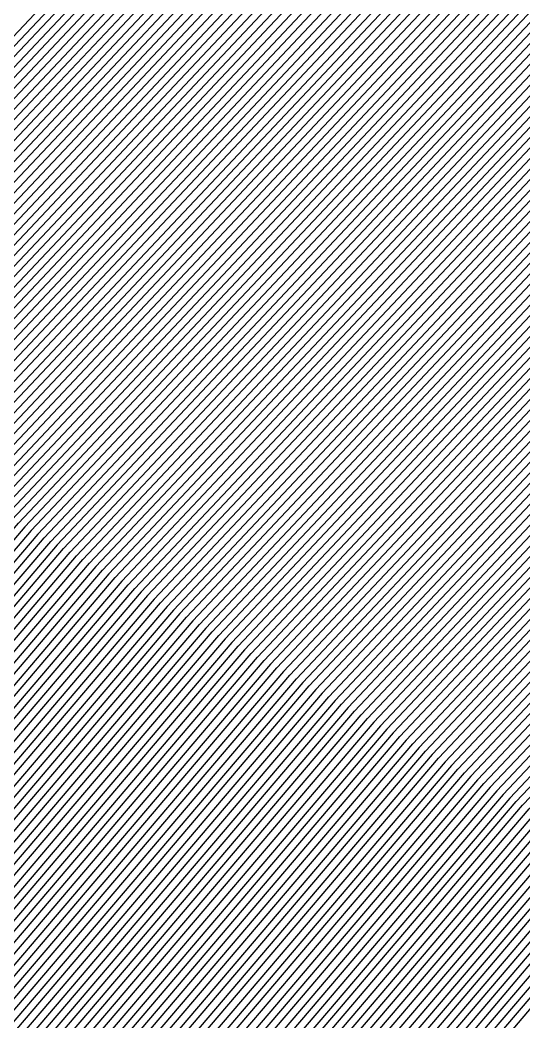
# Model space of a CAD drawing. Extents: x 7084 to 11035, y 13750 to 16729.
# Drawn here: x 7649 to 7688.7, y 15139.1 to 15218.1 of the extents above; entities that cross this region are included whole.
import ezdxf

# ---------------------------------------------------------------- set-up
doc = ezdxf.new("R2010")
doc.units = 0
doc.layers.add('Default', color=7, linetype='Continuous')

msp = doc.modelspace()

# ---------------------------------------------------------------- linework, layer by layer
at = {"layer": 'Default'}
for points in [[(8495.076, 16322.308), (8373.105, 16349.656), (8278.472, 16290.752), (8238.517, 16221.33), (8173.412, 16165.946), (8089.294, 16119.664), (7936.298, 15976.319), (7864.797, 15974.215), (7837.459, 15797.503), (7775.609, 15553.164), (7771.404, 15540.542), (7748.271, 15416.423), (7738.505, 15302.398), (7631.083, 15188.373), (7536.681, 15077.606), (7494.622, 14980.835), (7439.283, 14857.037), (7350.959, 14684.532), (7341.193, 14489.061), (7467.37, 14373.356), (7538.985, 14259.332), (7639.927, 14231.983), (7981.727, 14486.096)], [(7496.474, 14980.527), (7537.603, 15075.159), (7633.119, 15187.233), (7741.81, 15302.604), (7751.691, 15417.974), (7774.312, 15539.35), (7778.425, 15551.694), (7841.004, 15798.916), (7867.738, 15971.722), (7937.658, 15973.78), (8092.46, 16118.817), (8174.719, 16164.076), (8240.592, 16220.113), (8279.665, 16288.001), (8372.206, 16345.603), (8491.481, 16318.859)], [(7499.715, 14979.988), (7539.218, 15070.878), (7636.683, 15185.239), (7747.592, 15302.964), (7757.675, 15420.689), (7779.401, 15537.265), (7783.352, 15549.12), (7847.208, 15801.387), (7872.885, 15967.36), (7940.04, 15969.336), (8098.001, 16117.333), (8177.006, 16160.802), (8244.224, 16217.982), (8281.751, 16283.186), (8370.633, 16338.51), (8485.191, 16312.824)], [(7447.378, 14845.098), (7507.125, 14978.756), (7542.91, 15061.092), (7644.83, 15180.681), (7760.809, 15303.788), (7771.353, 15426.894), (7791.034, 15532.498), (7794.613, 15543.238), (7861.388, 15807.037), (7884.649, 15957.389), (7945.483, 15959.179), (8110.665, 16113.941), (8182.235, 16153.319), (8252.525, 16213.114), (8286.521, 16272.181), (8367.037, 16322.298), (8470.813, 16299.029)], [(7631.675, 14243.243), (7546.906, 14266.21), (7469.165, 14389.989), (7363.204, 14487.155), (7373.805, 14699.348), (7447.978, 14844.214), (7508.051, 14978.603), (7543.371, 15059.869), (7645.849, 15180.111), (7762.461, 15303.891), (7773.062, 15427.67), (7792.488, 15531.902), (7796.02, 15542.502), (7863.161, 15807.743), (7886.119, 15956.143), (7946.163, 15957.909), (8112.248, 16113.517), (8182.888, 16152.384), (8253.563, 16212.505), (8287.117, 16270.805), (8366.587, 16320.271), (8469.016, 16297.305)], [(8460.928, 16289.545), (8364.564, 16311.152), (8289.799, 16264.614), (8258.232, 16209.766), (8185.829, 16148.175), (8119.372, 16111.61), (7949.225, 15952.196), (7892.736, 15950.534), (7871.137, 15810.921), (7802.355, 15539.194), (7799.032, 15529.221), (7780.756, 15431.16), (7769.896, 15304.354), (7650.431, 15177.547), (7545.447, 15054.364), (7512.218, 14977.91), (7450.676, 14840.234), (7380.896, 14703.946), (7370.035, 14486.564), (7469.722, 14395.151), (7549.365, 14268.344), (7629.114, 14246.738), (8009.228, 14529.335)], [(8458.232, 16286.958), (8363.89, 16308.112), (8290.694, 16262.551), (8259.789, 16208.854), (8186.81, 16146.772), (8121.746, 16110.974), (7950.246, 15950.291), (7894.942, 15948.664), (7873.796, 15811.981), (7804.466, 15538.091), (7801.213, 15528.328), (7783.321, 15432.324), (7772.374, 15304.508), (7651.959, 15176.693)], [(7452.175, 14838.023), (7514.534, 14977.525), (7546.601, 15051.306), (7652.977, 15176.123), (7774.026, 15304.611), (7785.03, 15433.099), (7802.667, 15527.732), (7805.874, 15537.355), (7875.569, 15812.687), (7896.412, 15947.418), (7950.926, 15949.022), (8123.329, 16110.55), (8187.463, 16145.836), (8260.826, 16208.245), (8291.29, 16261.175), (8363.441, 16306.085), (8456.435, 16285.234)], [(7626.838, 14249.844), (7551.55, 14270.242), (7470.217, 14399.739), (7376.107, 14486.038), (7387.198, 14708.033), (7453.075, 14836.697), (7515.923, 14977.294), (7547.293, 15049.471), (7654.505, 15175.268), (7776.504, 15304.766), (7787.595, 15434.263), (7804.848, 15526.838), (7807.985, 15536.252), (7878.228, 15813.746), (7898.618, 15945.548), (7951.947, 15947.117), (8125.704, 16109.914), (8188.444, 16144.433), (8262.383, 16207.332), (8292.184, 16259.111), (8362.766, 16303.045), (8453.739, 16282.647)], [(7377.625, 14485.906), (7388.774, 14709.055), (7453.674, 14835.813), (7516.849, 14977.14), (7547.754, 15048.248), (7655.523, 15174.699), (7778.156, 15304.869), (7789.305, 15435.039), (7806.303, 15526.242), (7809.393, 15535.517), (7880, 15814.453), (7900.089, 15944.302), (7952.627, 15945.848), (8127.287, 16109.49), (8189.097, 16143.498), (8263.42, 16206.724), (8292.78, 16257.736), (8362.317, 16301.019), (8451.942, 16280.923)], [(7470.464, 14402.033), (7379.143, 14485.775), (7390.349, 14710.077), (7454.274, 14834.928), (7517.775, 14976.986), (7548.216, 15047.025), (7656.541, 15174.129), (7779.808, 15304.972), (7791.014, 15435.814), (7807.757, 15525.646), (7810.801, 15534.782), (7881.773, 15815.159), (7901.559, 15943.056), (7953.308, 15944.578), (8128.87, 16109.066), (8189.751, 16142.563), (8264.458, 16206.115), (8293.376, 16256.36), (8361.867, 16298.992), (8450.145, 16279.199)], [(8482.975, 14288.931), (8114.278, 14435.255), (7975.937, 14476.993), (7642.203, 14228.877), (7536.8, 14257.434), (7466.875, 14368.768), (7335.121, 14489.586), (7344.656, 14680.445), (7436.884, 14860.574), (7490.917, 14981.451), (7534.835, 15082.499), (7627.009, 15190.652), (7731.897, 15301.986), (7741.432, 15413.32), (7765.587, 15542.925), (7769.979, 15556.105), (7830.369, 15794.678), (7858.915, 15979.201), (7933.576, 15981.397), (8082.962, 16121.36), (8170.797, 16169.688), (8234.366, 16223.764), (8276.088, 16296.255)], [(7455.174, 14833.602), (7519.165, 14976.755), (7548.908, 15045.19), (7658.069, 15173.274), (7782.287, 15305.126), (7793.579, 15436.978), (7809.938, 15524.753), (7812.912, 15533.679), (7884.431, 15816.218), (7903.765, 15941.186), (7954.328, 15942.674), (8131.244, 16108.43), (8190.731, 16141.16), (8266.015, 16205.202), (8294.271, 16254.297), (8361.193, 16295.952), (8447.449, 16276.612)], [(7521.017, 14976.447), (7549.831, 15042.743), (7660.106, 15172.135), (7785.591, 15305.332), (7796.999, 15438.529), (7812.846, 15523.561), (7815.728, 15532.208), (7887.977, 15817.631), (7906.706, 15938.693), (7955.689, 15940.134), (8134.41, 16107.582), (8192.038, 16139.289), (8268.09, 16203.985), (8295.463, 16251.545), (8360.294, 16291.899), (8443.854, 16273.163)], [(7400.591, 14716.718), (7458.172, 14829.18), (7523.795, 14975.985), (7551.215, 15039.073), (7663.161, 15170.425), (7790.547, 15305.641), (7802.128, 15440.856), (7817.209, 15521.774), (7819.95, 15530.002), (7893.294, 15819.749), (7911.117, 15934.954), (7957.73, 15936.326), (8139.16, 16106.31), (8193.999, 16136.483), (8271.203, 16202.159), (8297.251, 16247.418), (8358.946, 16285.82), (8438.463, 16267.99)], [(7391.287, 14484.724), (7402.954, 14718.251), (7459.071, 14827.854), (7525.185, 14975.754), (7551.907, 15037.239), (7664.688, 15169.571), (7793.025, 15305.795), (7804.692, 15442.019), (7819.39, 15520.88), (7822.062, 15528.899), (7895.953, 15820.809), (7913.323, 15933.084), (7958.751, 15934.421), (8141.534, 16105.675), (8194.979, 16135.08), (8272.759, 16201.246), (8298.146, 16245.355), (8358.271, 16282.78), (8435.767, 16265.404)], [(8433.969, 16263.679), (8357.822, 16280.753), (8298.742, 16243.979), (8273.797, 16200.638), (8195.633, 16134.145), (8143.117, 16105.251), (7959.431, 15933.151), (7914.793, 15931.838), (7897.726, 15821.515), (7823.47, 15528.164), (7820.844, 15520.284), (7806.402, 15442.795), (7794.677, 15305.898), (7665.707, 15169.001)], [(7407.681, 14721.316), (7460.87, 14825.201), (7527.963, 14975.292), (7553.291, 15033.569), (7667.743, 15167.861), (7797.982, 15306.104), (7809.822, 15444.346), (7823.752, 15519.092), (7826.285, 15526.694), (7901.271, 15822.927), (7917.734, 15929.345), (7960.792, 15930.612), (8146.283, 16104.403), (8196.94, 16132.274), (8275.872, 16199.42), (8299.934, 16241.227), (8356.923, 16276.7), (8430.375, 16260.231)], [(7398.118, 14484.132), (7410.044, 14722.849), (7461.77, 14823.874), (7529.352, 14975.061), (7553.983, 15031.734), (7669.271, 15167.007), (7800.46, 15306.258), (7812.386, 15445.51), (7825.933, 15518.199), (7828.396, 15525.591), (7903.929, 15823.987), (7919.94, 15927.476), (7961.813, 15928.708), (8148.658, 16103.767), (8197.92, 16130.871), (8277.429, 16198.508), (8300.828, 16239.164), (8356.249, 16273.66), (8427.679, 16257.644)], [(7465.368, 14818.568), (7534.909, 14974.138), (7556.752, 15024.394), (7675.381, 15163.588), (7810.373, 15306.876), (7822.644, 15450.164), (7834.658, 15514.624), (7836.842, 15521.179), (7914.565, 15828.224), (7928.763, 15919.997), (7965.895, 15921.09), (8158.156, 16101.223), (8201.842, 16125.259), (8283.655, 16194.856), (8304.405, 16230.91), (8353.552, 16261.501), (8416.896, 16247.298)], [(8292.482, 16258.424), (8262.902, 16207.028), (8188.77, 16143.966), (8126.495, 16109.702), (7952.287, 15946.483), (7899.353, 15944.925), (7879.114, 15814.1), (7808.689, 15535.885), (7805.576, 15526.54), (7788.45, 15434.651), (7777.33, 15304.817), (7655.014, 15174.984), (7547.524, 15048.859), (7516.386, 14977.217), (7453.375, 14836.255), (7387.986, 14708.544), (7376.866, 14485.972), (7470.279, 14400.313), (7551.823, 14270.479), (7626.553, 14250.232), (8015.742, 14539.576), (8113.825, 14509.984), (8543.786, 14339.346)], [(7470.465, 14811.051), (7542.781, 14972.829), (7560.674, 15013.997), (7684.037, 15158.745), (7824.415, 15307.751), (7837.177, 15456.757), (7847.018, 15509.559), (7848.807, 15514.929), (7929.631, 15834.227), (7941.262, 15909.403), (7971.679, 15910.298), (8171.612, 16097.62), (8207.397, 16117.309), (8292.475, 16189.683), (8309.473, 16219.216), (8349.731, 16244.275), (8401.619, 16232.641), (8890.817, 16249.67)], [(7469.266, 14812.82), (7540.929, 14973.137), (7559.751, 15016.443), (7682, 15159.885), (7821.111, 15307.545), (7833.758, 15455.206), (7844.11, 15510.751), (7845.992, 15516.399), (7926.086, 15832.815), (7938.321, 15911.896), (7970.318, 15912.837), (8168.446, 16098.468), (8206.09, 16119.179), (8290.4, 16190.9), (8308.28, 16221.968), (8350.63, 16248.328), (8405.213, 16236.089)], [(7427.719, 14481.569), (7440.769, 14742.774), (7473.463, 14806.629), (7547.412, 14972.059), (7562.981, 15007.88), (7689.129, 15155.896), (7832.676, 15308.266), (7845.726, 15460.635), (7854.289, 15506.58), (7855.846, 15511.252), (7938.494, 15837.758), (7948.614, 15903.171), (7975.081, 15903.95), (8179.527, 16095.5), (8210.665, 16112.632), (8297.663, 16186.64), (8312.454, 16212.338), (8347.483, 16234.142), (8392.633, 16224.019), (8892.874, 16241.432)], [(7474.549, 14439.887), (7429.237, 14481.438), (7442.345, 14743.796), (7474.063, 14805.745), (7548.338, 14971.905), (7563.442, 15006.657), (7690.147, 15155.327), (7834.328, 15308.369), (7847.436, 15461.411), (7855.743, 15505.984), (7857.253, 15510.517), (7940.267, 15838.465), (7950.084, 15901.925), (7975.761, 15902.68), (8181.11, 16095.076), (8211.318, 16111.697), (8298.701, 16186.031), (8313.05, 16210.962), (8347.034, 16232.116), (8390.835, 16222.294), (8893.285, 16239.785)], [(8894.108, 16236.49), (8387.241, 16218.846), (8346.135, 16228.062), (8314.242, 16208.211), (8300.776, 16184.814), (8212.625, 16109.826), (8184.276, 16094.228), (7977.122, 15900.141), (7953.025, 15899.432), (7943.812, 15839.877), (7860.069, 15509.047), (7858.651, 15504.793), (7850.855, 15462.962), (7837.632, 15308.575), (7692.184, 15154.187), (7564.365, 15004.211), (7550.191, 14971.597), (7475.262, 14803.976), (7445.496, 14745.839), (7432.273, 14481.175), (7474.797, 14442.181), (7571.763, 14287.793), (7605.782, 14278.576), (8068.573, 14622.64)], [(7476.462, 14802.208), (7552.043, 14971.289), (7565.288, 15001.764), (7694.22, 15153.048), (7840.937, 15308.781), (7854.275, 15464.514), (7861.559, 15503.601), (7862.884, 15507.576), (7947.357, 15841.29), (7955.966, 15896.939), (7978.483, 15897.602), (8187.442, 16093.38), (8213.933, 16107.955), (8302.851, 16183.597), (8315.434, 16205.459), (8345.236, 16224.009), (8383.646, 16215.397), (8894.93, 16233.195)], [(8308.877, 16220.592), (8291.437, 16190.292), (8206.743, 16118.244), (8170.029, 16098.044), (7970.998, 15911.568), (7939.791, 15910.649), (7927.859, 15833.521), (7847.4, 15515.664), (7845.564, 15510.155), (7835.467, 15455.981), (7822.763, 15307.648), (7683.019, 15159.315), (7560.212, 15015.22), (7541.855, 14972.983), (7469.865, 14811.935), (7431.315, 14736.643), (7418.611, 14482.358), (7473.683, 14431.857), (7566.846, 14283.524), (7610.903, 14271.587), (8055.546, 14602.158), (8113.371, 14584.713), (8604.596, 14389.761)], [(8513.933, 14314.597), (8114.048, 14473.299), (7996.201, 14508.853), (7634.236, 14239.749), (7544.448, 14264.075), (7468.608, 14384.827), (7356.373, 14487.746), (7366.715, 14694.75), (7445.279, 14848.193), (7503.883, 14979.295), (7541.295, 15065.373), (7641.266, 15182.675), (7755.027, 15303.427), (7765.368, 15424.179), (7785.945, 15534.584), (7789.686, 15545.811), (7855.184, 15804.565), (7879.502, 15961.751), (7943.102, 15963.623), (8105.124, 16115.425), (8179.947, 16156.593)], [(8536.046, 14332.929), (8113.883, 14500.473), (8010.676, 14531.61), (7628.545, 14247.514), (7549.911, 14268.819), (7469.846, 14396.298), (7371.553, 14486.432), (7382.471, 14704.968), (7451.276, 14839.35), (7513.145, 14977.756), (7545.909, 15053.141), (7651.45, 15176.978), (7771.548, 15304.457), (7782.466, 15431.936), (7800.486, 15528.625), (7803.762, 15538.458), (7872.91, 15811.628), (7894.207, 15949.288), (7949.906, 15950.926), (8120.955, 16111.186)], [(8541.574, 14337.512), (8113.841, 14507.267), (8014.294, 14537.3), (7627.122, 14249.456), (7551.277, 14270.005), (7470.155, 14399.166), (7375.348, 14486.104), (7386.41, 14707.522), (7452.775, 14837.139), (7515.46, 14977.371), (7547.062, 15050.083), (7653.995, 15175.553), (7775.678, 15304.714), (7786.74, 15433.875), (7804.121, 15527.136), (7807.282, 15536.62), (7877.341, 15813.393), (7897.883, 15946.172), (7951.607, 15947.752), (8124.912, 16110.126)], [(8622.286, 14404.427), (8113.24, 14606.452), (8067.126, 14620.364), (7606.351, 14277.8), (7571.216, 14287.319), (7474.673, 14441.034), (7430.755, 14481.306), (7443.92, 14744.818), (7474.663, 14804.861), (7549.264, 14971.751), (7563.904, 15005.434), (7691.165, 15154.757), (7835.98, 15308.472), (7849.145, 15462.187), (7857.197, 15505.388), (7858.661, 15509.782), (7942.039, 15839.171), (7951.555, 15900.678), (7976.442, 15901.411), (8182.693, 16094.652)], [(8632.237, 14412.676), (8113.165, 14618.68), (8073.639, 14630.605), (7603.79, 14281.294), (7573.675, 14289.453), (7475.23, 14446.196), (7437.586, 14480.715), (7451.011, 14749.416), (7477.361, 14800.881), (7553.432, 14971.058), (7565.98, 14999.929), (7695.748, 15152.193), (7843.415, 15308.935), (7856.839, 15465.677), (7863.741, 15502.707), (7864.995, 15506.473), (7950.016, 15842.349), (7958.172, 15895.07), (7979.503, 15895.697), (8189.817, 16092.744)], [(8489.609, 14294.431), (8114.229, 14443.408), (7980.279, 14483.82), (7640.496, 14231.207), (7538.439, 14258.857), (7467.246, 14372.209), (7339.675, 14489.192), (7349.383, 14683.51), (7438.683, 14857.921), (7493.695, 14980.989), (7536.219, 15078.829), (7630.064, 15188.943), (7736.853, 15302.295), (7746.561, 15415.647), (7769.949, 15541.138), (7774.202, 15553.899), (7835.686, 15796.797), (7863.327, 15975.462), (7935.617, 15977.589)], [(7866.268, 15972.969), (7839.232, 15798.209), (7777.017, 15552.429), (7772.858, 15539.946), (7749.981, 15417.198), (7740.158, 15302.501), (7632.101, 15187.803), (7537.142, 15076.383), (7495.548, 14980.681), (7439.882, 14856.152), (7352.534, 14685.554), (7342.711, 14488.929), (7467.494, 14374.503), (7539.531, 14259.806), (7639.357, 14232.76), (7983.174, 14488.371), (8114.196, 14448.842), (8494.032, 14298.097)], [(7939.019, 15971.24), (7870.679, 15969.23), (7844.549, 15800.328), (7781.24, 15550.223), (7777.22, 15538.159), (7755.11, 15419.525), (7745.114, 15302.81), (7635.156, 15186.094), (7538.526, 15072.713), (7498.326, 14980.219), (7441.681, 14853.499), (7357.261, 14688.619), (7347.265, 14488.535), (7467.865, 14377.945), (7541.17, 14261.229), (7637.65, 14235.089), (7987.517, 14495.199), (8114.147, 14456.995), (8500.665, 14303.597)], [(8572.532, 14363.178), (8113.611, 14545.31), (8034.558, 14569.16), (7619.155, 14260.327), (7558.925, 14276.646), (7471.888, 14415.225), (7396.6, 14484.264), (7408.469, 14721.827), (7461.17, 14824.758), (7528.426, 14975.215), (7553.522, 15032.957), (7668.252, 15167.577), (7798.808, 15306.155), (7810.676, 15444.734), (7824.479, 15518.794), (7826.989, 15526.326), (7902.157, 15823.281), (7918.469, 15928.722), (7961.132, 15929.977)], [(8634.448, 14414.51), (8113.149, 14621.398), (8075.087, 14632.881), (7603.221, 14282.071), (7574.221, 14289.928), (7475.354, 14447.343), (7439.104, 14480.584), (7452.586, 14750.438), (7477.961, 14799.997), (7554.358, 14970.904), (7566.441, 14998.706), (7696.766, 15151.623), (7845.067, 15309.038), (7858.549, 15466.453), (7865.195, 15502.111), (7866.403, 15505.738), (7951.788, 15843.055), (7959.642, 15893.823), (7980.184, 15894.428)], [(8636.659, 14416.343), (8113.132, 14624.115), (8076.534, 14635.157), (7602.652, 14282.847), (7574.767, 14290.402), (7475.478, 14448.49), (7440.622, 14480.452), (7454.162, 14751.459), (7478.561, 14799.113), (7555.284, 14970.75), (7566.903, 14997.483), (7697.785, 15151.053), (7846.719, 15309.141), (7860.259, 15467.229), (7866.649, 15501.516), (7867.811, 15505.002), (7953.561, 15843.761)], [(8637.765, 14417.26), (8113.124, 14625.474), (8077.258, 14636.295), (7602.367, 14283.236), (7575.041, 14290.639), (7475.54, 14449.063), (7441.381, 14480.386), (7454.95, 14751.97), (7478.86, 14798.67), (7555.747, 14970.673), (7567.134, 14996.871), (7698.294, 15150.769), (7847.545, 15309.193), (7861.113, 15467.616), (7867.376, 15501.218), (7868.514, 15504.635), (7954.447, 15844.114)], [(8635.554, 14415.426), (8113.141, 14622.756), (8075.81, 14634.019), (7602.936, 14282.459), (7574.494, 14290.165), (7475.416, 14447.916), (7439.863, 14480.518), (7453.374, 14750.948), (7478.261, 14799.555), (7554.821, 14970.827), (7566.672, 14998.094), (7697.275, 15151.338), (7845.893, 15309.09), (7859.404, 15466.841), (7865.922, 15501.814), (7867.107, 15505.37), (7952.674, 15843.408)], [(8631.131, 14411.76), (8113.174, 14617.322), (8072.916, 14629.467), (7604.074, 14280.906), (7573.402, 14289.216), (7475.168, 14445.622), (7436.827, 14480.781), (7450.223, 14748.905), (7477.061, 14801.323), (7552.969, 14971.135), (7565.749, 15000.541), (7695.239, 15152.478), (7842.589, 15308.884), (7855.984, 15465.289), (7863.013, 15503.005), (7864.291, 15506.841), (7949.129, 15841.996)], [(8633.343, 14413.593), (8113.157, 14620.039), (8074.363, 14631.743), (7603.505, 14281.683), (7573.948, 14289.691), (7475.292, 14446.769), (7438.345, 14480.649), (7451.798, 14749.927), (7477.661, 14800.439), (7553.895, 14970.981), (7566.211, 14999.318), (7696.257, 15151.908), (7844.241, 15308.987), (7857.694, 15466.065), (7864.468, 15502.409), (7865.699, 15506.105), (7950.902, 15842.702)], [(7946.471, 15840.936), (7862.18, 15507.944), (7860.832, 15503.899), (7853.42, 15464.126), (7840.111, 15308.729), (7693.711, 15153.333), (7565.057, 15002.376), (7551.58, 14971.366), (7476.162, 14802.65), (7447.859, 14747.372), (7434.55, 14480.978), (7474.983, 14443.901), (7572.582, 14288.505), (7604.928, 14279.741), (8070.744, 14626.054), (8113.198, 14613.245), (8627.814, 14409.01)], [(7944.698, 15840.23), (7860.772, 15508.679), (7859.378, 15504.495), (7851.71, 15463.35), (7838.458, 15308.626), (7692.693, 15153.902), (7564.596, 15003.599), (7550.654, 14971.52), (7475.562, 14803.534), (7446.284, 14746.35), (7433.032, 14481.109), (7474.859, 14442.754), (7572.036, 14288.03), (7605.497, 14278.965), (8069.297, 14623.778), (8113.215, 14610.528), (8625.603, 14407.177)], [(8621.18, 14403.51), (8113.248, 14605.093), (8066.402, 14619.226), (7606.635, 14277.412), (7570.943, 14287.082), (7474.611, 14440.46), (7429.996, 14481.372), (7443.132, 14744.307), (7474.363, 14805.303), (7548.801, 14971.828), (7563.673, 15006.046), (7690.656, 15155.042), (7835.154, 15308.42), (7848.29, 15461.799), (7856.47, 15505.686), (7857.957, 15510.149), (7941.153, 15838.818)], [(8623.392, 14405.343), (8113.231, 14607.811), (8067.849, 14621.502), (7606.066, 14278.188), (7571.49, 14287.556), (7474.735, 14441.607), (7431.514, 14481.241), (7444.708, 14745.329), (7474.963, 14804.419), (7549.727, 14971.674), (7564.134, 15004.822), (7691.675, 15154.472), (7836.806, 15308.523), (7850, 15462.575), (7857.924, 15505.091), (7859.365, 15509.414), (7942.925, 15839.524)], [(8616.758, 14399.843), (8113.281, 14599.658), (8063.507, 14614.675), (7607.773, 14275.858), (7569.851, 14286.133), (7474.364, 14438.166), (7426.96, 14481.635), (7439.981, 14742.263), (7473.164, 14807.072), (7546.949, 14972.136), (7562.75, 15008.492), (7688.619, 15156.181), (7831.85, 15308.214), (7844.871, 15460.248), (7853.562, 15506.878), (7855.142, 15511.62), (7937.608, 15837.405)], [(7935.835, 15836.699), (7853.734, 15512.355), (7852.108, 15507.474), (7843.161, 15459.472), (7830.198, 15308.112), (7687.601, 15156.751), (7562.289, 15009.715), (7546.023, 14972.29), (7472.564, 14807.956), (7438.406, 14741.241), (7425.442, 14481.766), (7474.24, 14437.019), (7569.304, 14285.659), (7608.343, 14275.082), (8062.06, 14612.399), (8113.297, 14596.941), (8614.547, 14398.01)], [(8615.652, 14398.927), (8113.289, 14598.3), (8062.783, 14613.537), (7608.058, 14275.47), (7569.578, 14285.896), (7474.302, 14437.592), (7426.201, 14481.701), (7439.193, 14741.752), (7472.864, 14807.514), (7546.486, 14972.213), (7562.519, 15009.104), (7688.11, 15156.466), (7831.024, 15308.163), (7844.016, 15459.86), (7852.835, 15507.176), (7854.438, 15511.988), (7936.722, 15837.052)], [(7933.176, 15835.64), (7851.623, 15513.458), (7849.926, 15508.368), (7840.597, 15458.308), (7827.72, 15307.957), (7686.074, 15157.606), (7561.597, 15011.55), (7544.634, 14972.521), (7471.664, 14809.282), (7436.042, 14739.709), (7423.165, 14481.964), (7474.054, 14435.298), (7568.485, 14284.947), (7609.196, 14273.917), (8059.889, 14608.986), (8113.322, 14592.865), (8611.23, 14395.26)], [(7934.063, 15835.993), (7852.326, 15513.091), (7850.653, 15508.07), (7841.452, 15458.696), (7828.546, 15308.009), (7686.583, 15157.321), (7561.827, 15010.939), (7545.097, 14972.444), (7471.964, 14808.84), (7436.83, 14740.22), (7423.924, 14481.898), (7474.116, 14435.872), (7568.758, 14285.184), (7608.912, 14274.305), (8060.612, 14610.124), (8113.314, 14594.224), (8612.335, 14396.177)], [(7934.949, 15836.346), (7853.03, 15512.723), (7851.38, 15507.772), (7842.306, 15459.084), (7829.372, 15308.06), (7687.092, 15157.036), (7562.058, 15010.327), (7545.56, 14972.367), (7472.264, 14808.398), (7437.618, 14740.731), (7424.683, 14481.832), (7474.178, 14436.445), (7569.031, 14285.421), (7608.627, 14274.694), (8061.336, 14611.261), (8113.306, 14595.582), (8613.441, 14397.094)], [(7931.404, 15834.933), (7850.215, 15514.194), (7848.472, 15508.963), (7838.887, 15457.533), (7826.068, 15307.854), (7685.055, 15158.176), (7561.135, 15012.773), (7543.708, 14972.675), (7471.065, 14810.167), (7434.467, 14738.687), (7421.647, 14482.095), (7473.93, 14434.151), (7567.939, 14284.473), (7609.765, 14273.14), (8058.441, 14606.71), (8113.338, 14590.148), (8609.018, 14393.427)], [(8610.124, 14394.344), (8113.33, 14591.506), (8059.165, 14607.848), (7609.481, 14273.529), (7568.212, 14284.71), (7473.992, 14434.725), (7422.406, 14482.029), (7435.254, 14739.198), (7471.365, 14809.725), (7544.171, 14972.598), (7561.366, 15012.162), (7685.564, 15157.891), (7826.894, 15307.906), (7839.742, 15457.921), (7849.199, 15508.665), (7850.919, 15513.826), (7932.29, 15835.287)], [(7930.518, 15834.58), (7849.511, 15514.561), (7847.745, 15509.261), (7838.032, 15457.145), (7825.242, 15307.803), (7684.546, 15158.46), (7560.905, 15013.385), (7543.244, 14972.752), (7470.765, 14810.609), (7433.679, 14738.176), (7420.888, 14482.161), (7473.868, 14433.578), (7567.666, 14284.235), (7610.05, 14272.752), (8057.717, 14605.572), (8113.347, 14588.789), (8607.913, 14392.51)], [(8605.701, 14390.677), (8113.363, 14586.071), (8056.27, 14603.296), (7610.619, 14271.976), (7567.119, 14283.761), (7473.745, 14432.431), (7419.37, 14482.292), (7432.103, 14737.154), (7470.165, 14811.493), (7542.318, 14972.906), (7560.443, 15014.608), (7683.528, 15159.03), (7823.589, 15307.7), (7836.322, 15456.369), (7846.291, 15509.857), (7848.104, 15515.297), (7928.745, 15833.874)], [(7925.2, 15832.462), (7845.288, 15516.767), (7843.383, 15511.049), (7832.903, 15454.818), (7820.285, 15307.494), (7681.491, 15160.17), (7559.52, 15017.055), (7540.466, 14973.214), (7468.966, 14813.262), (7428.952, 14735.111), (7416.334, 14482.555), (7473.497, 14430.136), (7566.027, 14282.812), (7611.757, 14270.423), (8053.375, 14598.745), (8113.396, 14580.637), (8601.279, 14387.011)], [(7926.973, 15833.168), (7846.696, 15516.032), (7844.837, 15510.453), (7834.613, 15455.594), (7821.937, 15307.597), (7682.509, 15159.6), (7559.982, 15015.832), (7541.392, 14973.06), (7469.566, 14812.378), (7430.527, 14736.132), (7417.852, 14482.424), (7473.621, 14431.284), (7566.573, 14283.287), (7611.188, 14271.199), (8054.823, 14601.021), (8113.38, 14583.354), (8603.49, 14388.844)], [(7923.427, 15831.755), (7843.881, 15517.502), (7841.929, 15511.645), (7831.193, 15454.042), (7818.633, 15307.391), (7680.473, 15160.739), (7559.059, 15018.278), (7539.54, 14973.368), (7468.366, 14814.146), (7427.376, 14734.089), (7414.816, 14482.686), (7473.373, 14428.989), (7565.48, 14282.338), (7612.326, 14269.646), (8051.928, 14596.469), (8113.413, 14577.919), (8599.068, 14385.177)], [(8600.173, 14386.094), (8113.404, 14579.278), (8052.651, 14597.607), (7612.042, 14270.034), (7565.754, 14282.575), (7473.435, 14429.563), (7415.575, 14482.621), (7428.164, 14734.6), (7468.666, 14813.704), (7540.003, 14973.291), (7559.29, 15017.666), (7680.982, 15160.455), (7819.459, 15307.442), (7832.048, 15454.43), (7842.656, 15511.347), (7844.584, 15517.135), (7924.314, 15832.108)], [(7921.655, 15831.049), (7842.473, 15518.238), (7840.475, 15512.24), (7829.483, 15453.267), (7816.981, 15307.288), (7679.454, 15161.309), (7558.597, 15019.501), (7538.614, 14973.522), (7467.767, 14815.031), (7425.801, 14733.067), (7413.298, 14482.818), (7473.25, 14427.842), (7564.934, 14281.864), (7612.895, 14268.869), (8050.48, 14594.193), (8113.429, 14575.202), (8596.856, 14383.344)], [(8597.962, 14384.261), (8113.421, 14576.56), (8051.204, 14595.331), (7612.611, 14269.258), (7565.207, 14282.101), (7473.311, 14428.416), (7414.057, 14482.752), (7426.588, 14733.578), (7468.066, 14814.588), (7539.077, 14973.445), (7558.828, 15018.89), (7679.963, 15161.024), (7817.807, 15307.339), (7830.338, 15453.654), (7841.202, 15511.942), (7843.177, 15517.87), (7922.541, 15831.402)], [(7919.882, 15830.343), (7841.065, 15518.973), (7839.02, 15512.836), (7827.774, 15452.491), (7815.329, 15307.185), (7678.436, 15161.879), (7558.136, 15020.725), (7537.688, 14973.676), (7467.167, 14815.915), (7424.225, 14732.045), (7411.78, 14482.949), (7473.126, 14426.695), (7564.388, 14281.389), (7613.464, 14268.093), (8049.033, 14591.918), (8113.446, 14572.484), (8594.645, 14381.511)], [(8595.751, 14382.427), (8113.437, 14573.843), (8049.756, 14593.055), (7613.18, 14268.481), (7564.661, 14281.627), (7473.188, 14427.269), (7412.539, 14482.884), (7425.013, 14732.556), (7467.467, 14815.473), (7538.151, 14973.599), (7558.367, 15020.113), (7678.945, 15161.594), (7816.155, 15307.236), (7828.629, 15452.879), (7839.747, 15512.538), (7841.769, 15518.605), (7920.769, 15830.696)], [(7918.11, 15829.637), (7839.658, 15519.708), (7837.566, 15513.432), (7826.064, 15451.715), (7813.677, 15307.082), (7677.418, 15162.449), (7557.675, 15021.948), (7536.761, 14973.83), (7466.567, 14816.799), (7422.649, 14731.023), (7410.262, 14483.081), (7473.002, 14425.548), (7563.841, 14280.915), (7614.033, 14267.316), (8047.585, 14589.642), (8113.462, 14569.767), (8592.434, 14379.678)], [(7918.996, 15829.99), (7840.361, 15519.341), (7838.293, 15513.134), (7826.919, 15452.103), (7814.503, 15307.134), (7677.927, 15162.164), (7557.905, 15021.336), (7537.224, 14973.753), (7466.867, 14816.357), (7423.437, 14731.534), (7411.021, 14483.015), (7473.064, 14426.122), (7564.115, 14281.152), (7613.749, 14267.705), (8048.309, 14590.78), (8113.454, 14571.126), (8593.539, 14380.594)], [(8589.117, 14376.928), (8113.487, 14565.691), (8045.414, 14586.228), (7614.887, 14266.152), (7563.022, 14280.203), (7472.816, 14423.828), (7407.985, 14483.278), (7420.286, 14729.491), (7465.668, 14818.126), (7535.372, 14974.061), (7556.983, 15023.783), (7675.89, 15163.303), (7811.199, 15306.928), (7823.499, 15450.552), (7835.385, 15514.326), (7837.546, 15520.811), (7915.451, 15828.577)], [(8590.223, 14377.844), (8113.479, 14567.05), (8046.138, 14587.366), (7614.602, 14266.54), (7563.295, 14280.441), (7472.878, 14424.401), (7408.744, 14483.212), (7421.074, 14730.002), (7465.968, 14817.684), (7535.835, 14973.984), (7557.213, 15023.171), (7676.399, 15163.018), (7812.025, 15306.979), (7824.354, 15450.94), (7836.112, 15514.028), (7838.25, 15520.444), (7916.337, 15828.93)], [(7913.678, 15827.871), (7836.138, 15521.547), (7833.931, 15514.922), (7821.79, 15449.776), (7809.546, 15306.825), (7674.872, 15163.873), (7556.521, 15025.006), (7534.446, 14974.215), (7465.068, 14819.01), (7418.71, 14728.469), (7406.467, 14483.409), (7472.693, 14422.681), (7562.476, 14279.729), (7615.456, 14265.375), (8043.967, 14583.953), (8113.503, 14562.973), (8586.906, 14375.094)], [(7911.906, 15827.165), (7834.731, 15522.282), (7832.477, 15515.517), (7820.08, 15449), (7807.894, 15306.722), (7673.853, 15164.443), (7556.06, 15026.229), (7533.52, 14974.369), (7464.468, 14819.895), (7417.135, 14727.447), (7404.949, 14483.541), (7472.569, 14421.533), (7561.929, 14279.255), (7616.025, 14264.598), (8042.519, 14581.677), (8113.52, 14560.256), (8584.694, 14373.261)], [(8585.8, 14374.178), (8113.512, 14561.615), (8043.243, 14582.815), (7615.741, 14264.987), (7562.203, 14279.492), (7472.631, 14422.107), (7405.708, 14483.475), (7417.923, 14727.958), (7464.768, 14819.452), (7533.983, 14974.292), (7556.29, 15025.618), (7674.363, 15164.158), (7808.72, 15306.773), (7820.935, 15449.388), (7833.204, 15515.219), (7835.435, 15521.914), (7912.792, 15827.518)], [(7910.133, 15826.459), (7833.323, 15523.017), (7831.023, 15516.113), (7818.37, 15448.225), (7806.242, 15306.619), (7672.835, 15165.013), (7555.598, 15027.453), (7532.594, 14974.523), (7463.869, 14820.779), (7415.559, 14726.425), (7403.431, 14483.672), (7472.445, 14420.386), (7561.383, 14278.78), (7616.594, 14263.822), (8041.072, 14579.401), (8113.536, 14557.539), (8582.483, 14371.428)], [(8583.589, 14372.344), (8113.528, 14558.897), (8041.796, 14580.539), (7616.31, 14264.21), (7561.656, 14279.018), (7472.507, 14420.96), (7404.19, 14483.606), (7416.347, 14726.936), (7464.169, 14820.337), (7533.057, 14974.446), (7555.829, 15026.841), (7673.344, 15164.728), (7807.068, 15306.67), (7819.225, 15448.613), (7831.75, 15515.815), (7834.027, 15522.649), (7911.02, 15826.812)], [(7907.475, 15825.399), (7831.212, 15524.12), (7828.842, 15517.007), (7815.806, 15447.061), (7803.764, 15306.464), (7671.307, 15165.867), (7554.906, 15029.287), (7531.204, 14974.753), (7462.969, 14822.105), (7413.196, 14724.893), (7401.154, 14483.869), (7472.259, 14418.666), (7560.564, 14278.069), (7617.448, 14262.657), (8038.901, 14575.987), (8113.561, 14553.463), (8579.166, 14368.678)], [(8580.272, 14369.595), (8113.553, 14554.821), (8039.624, 14577.125), (7617.163, 14263.045), (7560.837, 14278.306), (7472.321, 14419.239), (7401.913, 14483.804), (7413.983, 14725.404), (7463.269, 14821.663), (7531.668, 14974.676), (7555.137, 15028.676), (7671.817, 15165.582), (7804.59, 15306.516), (7816.66, 15447.449), (7829.569, 15516.709), (7831.916, 15523.752), (7908.361, 15825.752)], [(7909.247, 15826.106), (7832.619, 15523.385), (7830.296, 15516.411), (7817.515, 15447.837), (7805.416, 15306.567), (7672.326, 15165.298), (7555.368, 15028.064), (7532.131, 14974.6), (7463.569, 14821.221), (7414.771, 14725.915), (7402.672, 14483.738), (7472.383, 14419.813), (7561.11, 14278.543), (7616.879, 14263.434), (8040.348, 14578.263), (8113.545, 14556.18), (8581.377, 14370.511)], [(8576.955, 14366.845), (8113.578, 14550.745), (8037.453, 14573.712), (7618.017, 14261.88), (7560.017, 14277.594), (7472.136, 14417.519), (7399.636, 14484.001), (7411.62, 14723.871), (7462.37, 14822.99), (7530.278, 14974.907), (7554.445, 15030.511), (7670.289, 15166.437), (7802.112, 15306.361), (7814.096, 15446.286), (7827.387, 15517.603), (7829.804, 15524.855), (7905.702, 15824.693)], [(8578.06, 14367.761), (8113.569, 14552.104), (8038.177, 14574.85), (7617.732, 14262.269), (7560.291, 14277.832), (7472.197, 14418.092), (7400.395, 14483.935), (7412.408, 14724.382), (7462.669, 14822.548), (7530.741, 14974.83), (7554.676, 15029.899), (7670.798, 15166.152), (7802.938, 15306.413), (7814.951, 15446.673), (7828.114, 15517.305), (7830.508, 15524.488), (7906.588, 15825.046)], [(7904.816, 15824.34), (7829.1, 15525.223), (7826.66, 15517.901), (7813.241, 15445.898), (7801.286, 15306.31), (7669.78, 15166.722), (7554.214, 15031.122), (7529.815, 14974.984), (7462.07, 14823.432), (7410.832, 14723.36), (7398.877, 14484.066), (7472.074, 14416.945), (7559.744, 14277.357), (7618.301, 14261.492), (8036.73, 14572.574), (8113.586, 14549.386), (8575.849, 14365.928)], [(7903.043, 15823.634), (7827.693, 15525.958), (7825.206, 15518.497), (7811.531, 15445.122), (7799.634, 15306.207), (7668.762, 15167.292), (7553.753, 15032.346), (7528.889, 14975.138), (7461.47, 14824.316), (7409.257, 14722.338), (7397.359, 14484.198), (7471.95, 14415.798), (7559.198, 14276.883), (7618.871, 14260.716), (8035.282, 14570.298), (8113.602, 14546.669), (8573.638, 14364.095)], [(7899.498, 15822.221), (7824.877, 15527.429), (7822.298, 15519.688), (7808.112, 15443.571), (7796.33, 15306.001), (7666.725, 15168.431), (7552.83, 15034.792), (7527.037, 14975.446), (7460.271, 14826.085), (7406.105, 14720.295), (7394.323, 14484.461), (7471.702, 14413.504), (7558.105, 14275.934), (7620.009, 14259.163), (8032.387, 14565.747), (8113.635, 14541.234), (8569.215, 14360.428)], [(8570.321, 14361.345), (8113.627, 14542.593), (8033.111, 14566.884), (7619.724, 14259.551), (7558.379, 14276.171), (7471.764, 14414.077), (7395.082, 14484.395), (7406.893, 14720.806), (7460.571, 14825.643), (7527.5, 14975.369), (7553.061, 15034.18), (7667.234, 15168.146), (7797.156, 15306.053), (7808.967, 15443.959), (7823.025, 15519.39), (7825.581, 15527.061), (7900.384, 15822.574)], [(8568.11, 14359.512), (8113.644, 14539.876), (8031.664, 14564.609), (7620.293, 14258.774), (7557.832, 14275.697), (7471.64, 14412.93), (7393.564, 14484.526), (7405.318, 14719.784), (7459.971, 14826.527), (7526.574, 14975.523), (7552.599, 15035.404), (7666.216, 15168.716), (7795.503, 15305.95), (7807.257, 15443.183), (7821.571, 15519.986), (7824.173, 15527.797), (7898.612, 15821.868)], [(7894.18, 15820.103), (7820.654, 15529.635), (7817.936, 15521.476), (7802.983, 15441.244), (7791.373, 15305.692), (7663.67, 15170.141), (7551.446, 15038.462), (7524.258, 14975.908), (7458.472, 14828.738), (7401.379, 14717.229), (7389.769, 14484.855), (7471.331, 14410.063), (7556.467, 14274.511), (7621.716, 14256.833), (8028.045, 14558.919), (8113.685, 14533.082), (8562.581, 14354.928)], [(8563.687, 14355.845), (8113.677, 14534.441), (8028.769, 14560.057), (7621.431, 14257.221), (7556.74, 14274.748), (7471.393, 14410.636), (7390.528, 14484.789), (7402.166, 14717.74), (7458.772, 14828.296), (7524.721, 14975.831), (7551.676, 15037.85), (7664.179, 15169.856), (7792.199, 15305.744), (7803.837, 15441.632), (7818.663, 15521.178), (7821.358, 15529.267), (7895.067, 15820.456)], [(8559.265, 14352.179), (8113.71, 14529.006), (8025.874, 14555.506), (7622.57, 14255.668), (7555.647, 14273.8), (7471.145, 14408.342), (7387.492, 14485.052), (7399.015, 14715.697), (7457.572, 14830.064), (7522.869, 14976.139), (7550.754, 15040.297), (7662.142, 15170.995), (7788.895, 15305.538), (7800.418, 15440.08), (7815.754, 15522.369), (7818.543, 15530.738), (7891.522, 15819.043)], [(7892.408, 15819.396), (7819.247, 15530.37), (7816.481, 15522.071), (7801.273, 15440.468), (7789.721, 15305.589), (7662.651, 15170.71), (7550.984, 15039.685), (7523.332, 14976.062), (7457.872, 14829.622), (7399.803, 14716.207), (7388.251, 14484.986), (7471.207, 14408.916), (7555.92, 14274.037), (7622.285, 14256.056), (8026.597, 14556.644), (8113.701, 14530.365), (8560.37, 14353.095)], [(7889.749, 15818.337), (7817.135, 15531.473), (7814.3, 15522.965), (7798.708, 15439.305), (7787.243, 15305.435), (7661.124, 15171.565), (7550.292, 15041.52), (7521.943, 14976.293), (7456.973, 14830.949), (7397.439, 14714.675), (7385.974, 14485.184), (7471.021, 14407.195), (7555.101, 14273.325), (7623.139, 14254.892), (8024.426, 14553.23), (8113.726, 14526.288), (8557.053, 14350.345)], [(7890.635, 15818.69), (7817.839, 15531.105), (7815.027, 15522.667), (7799.563, 15439.692), (7788.069, 15305.486), (7661.633, 15171.28), (7550.523, 15040.908), (7522.406, 14976.216), (7457.272, 14830.507), (7398.227, 14715.186), (7386.733, 14485.118), (7471.083, 14407.769), (7555.374, 14273.562), (7622.854, 14255.28), (8025.15, 14554.368), (8113.718, 14527.647), (8558.159, 14351.262)], [(7888.863, 15817.984), (7816.431, 15531.841), (7813.573, 15523.263), (7797.853, 15438.917), (7786.417, 15305.383), (7660.615, 15171.85), (7550.061, 15042.132), (7521.48, 14976.37), (7456.673, 14831.391), (7396.652, 14714.164), (7385.215, 14485.249), (7470.96, 14406.621), (7554.828, 14273.088), (7623.423, 14254.503), (8023.703, 14552.092), (8113.734, 14524.93), (8555.948, 14349.429)], [(7886.204, 15816.924), (7814.32, 15532.944), (7811.392, 15524.157), (7795.289, 15437.753), (7783.939, 15305.229), (7659.087, 15172.704), (7549.369, 15043.966), (7520.091, 14976.601), (7455.773, 14832.717), (7394.288, 14712.631), (7382.938, 14485.446), (7470.774, 14404.901), (7554.008, 14272.376), (7624.277, 14253.338), (8021.531, 14548.679), (8113.759, 14520.854), (8552.631, 14346.679)], [(7887.09, 15817.278), (7815.024, 15532.576), (7812.119, 15523.859), (7796.144, 15438.141), (7784.765, 15305.28), (7659.596, 15172.42), (7549.6, 15043.355), (7520.554, 14976.524), (7456.073, 14832.275), (7395.076, 14713.142), (7383.697, 14485.381), (7470.836, 14405.474), (7554.281, 14272.614), (7623.992, 14253.727), (8022.255, 14549.816), (8113.751, 14522.212), (8553.736, 14347.595)], [(8549.314, 14343.929), (8113.784, 14516.778), (8019.36, 14545.265), (7625.13, 14252.174), (7553.189, 14271.665), (7470.588, 14403.18), (7380.661, 14485.644), (7391.925, 14711.098), (7454.874, 14834.044), (7518.701, 14976.832), (7548.677, 15045.801), (7657.56, 15173.559), (7781.46, 15305.075), (7792.724, 15436.59), (7809.211, 15525.051), (7812.208, 15534.047), (7883.545, 15815.865)], [(7885.318, 15816.571), (7813.616, 15533.311), (7810.665, 15524.455), (7794.434, 15437.365), (7783.113, 15305.177), (7658.578, 15172.989), (7549.139, 15044.578), (7519.628, 14976.678), (7455.473, 14833.16), (7393.5, 14712.12), (7382.179, 14485.512), (7470.712, 14404.327), (7553.735, 14272.139), (7624.561, 14252.95), (8020.808, 14547.541), (8113.767, 14519.495), (8551.525, 14345.762)], [(7882.659, 15815.512), (7811.505, 15534.414), (7808.484, 15525.348), (7791.869, 15436.202), (7780.634, 15305.023), (7657.051, 15173.844), (7548.446, 15046.413), (7518.238, 14976.909), (7454.574, 14834.486), (7391.137, 14710.588), (7379.902, 14485.709), (7470.526, 14402.607), (7552.916, 14271.428), (7625.415, 14251.785), (8018.637, 14544.127), (8113.792, 14515.419), (8548.208, 14343.012)], [(7880.886, 15814.806), (7810.097, 15535.149), (7807.03, 15525.944), (7790.16, 15435.426), (7778.982, 15304.92), (7656.032, 15174.414), (7547.985, 15047.636), (7517.312, 14977.063), (7453.974, 14835.37), (7389.561, 14709.566), (7378.384, 14485.841), (7470.403, 14401.46), (7552.369, 14270.953), (7625.984, 14251.009), (8017.189, 14541.851), (8113.808, 14512.701), (8545.997, 14341.179)], [(8540.469, 14336.596), (8113.85, 14505.908), (8013.571, 14536.162), (7627.407, 14249.067), (7551.004, 14269.767), (7470.093, 14398.592), (7374.589, 14486.169), (7385.622, 14707.011), (7452.475, 14837.581), (7514.997, 14977.448), (7546.832, 15050.694), (7653.486, 15175.838), (7774.852, 15304.663), (7785.885, 15433.487), (7803.394, 15527.434), (7806.578, 15536.988), (7876.455, 15813.04)], [(8538.257, 14334.762), (8113.866, 14503.191), (8012.123, 14533.886), (7627.976, 14248.291), (7550.457, 14269.293), (7469.969, 14397.445), (7373.071, 14486.301), (7384.047, 14705.99), (7451.875, 14838.466), (7514.071, 14977.602), (7546.37, 15051.918), (7652.468, 15176.408), (7773.2, 15304.56), (7784.176, 15432.712), (7801.94, 15528.03), (7805.17, 15537.723), (7874.682, 15812.334)], [(8534.94, 14332.013), (8113.891, 14499.114), (8009.952, 14530.473), (7628.829, 14247.126), (7549.638, 14268.582), (7469.784, 14395.724), (7370.794, 14486.498), (7381.683, 14704.457), (7450.976, 14839.792), (7512.682, 14977.833), (7545.678, 15053.753), (7650.94, 15177.263), (7770.722, 15304.405), (7781.611, 15431.548), (7799.759, 15528.923), (7803.059, 15538.826), (7872.024, 15811.275)], [(7870.251, 15810.568), (7801.651, 15539.561), (7798.305, 15529.519), (7779.901, 15430.772), (7769.07, 15304.302), (7649.922, 15177.832), (7545.217, 15054.976), (7511.755, 14977.987), (7450.376, 14840.676), (7380.108, 14703.435), (7369.276, 14486.629), (7469.66, 14394.577), (7549.092, 14268.107), (7629.399, 14246.349), (8008.504, 14528.197), (8113.907, 14496.397), (8532.729, 14330.179)], [(8530.518, 14328.346), (8113.924, 14493.68), (8007.057, 14525.921), (7629.968, 14245.573), (7548.545, 14267.633), (7469.536, 14393.43), (7367.758, 14486.761), (7378.532, 14702.413), (7449.777, 14841.561), (7510.829, 14978.141), (7544.755, 15056.199), (7648.904, 15178.402), (7767.417, 15304.199), (7778.191, 15429.997), (7796.851, 15530.115), (7800.243, 15540.297), (7868.479, 15809.862)], [(7869.365, 15810.215), (7800.947, 15539.929), (7797.578, 15529.817), (7779.046, 15430.385), (7768.244, 15304.251), (7649.413, 15178.117), (7544.986, 15055.587), (7511.292, 14978.064), (7450.076, 14841.119), (7379.32, 14702.924), (7368.517, 14486.695), (7469.598, 14394.004), (7548.818, 14267.87), (7629.683, 14245.961), (8007.781, 14527.059), (8113.916, 14495.038), (8531.623, 14329.263)], [(8527.201, 14325.596), (8113.949, 14489.604), (8004.886, 14522.508), (7630.821, 14244.408), (7547.726, 14266.921), (7469.35, 14391.71), (7365.481, 14486.958), (7376.169, 14700.881), (7448.877, 14842.887), (7509.44, 14978.372), (7544.063, 15058.034), (7647.376, 15179.257), (7764.939, 15304.045), (7775.627, 15428.833), (7794.67, 15531.009), (7798.132, 15541.399), (7865.82, 15808.803)], [(8529.412, 14327.429), (8113.932, 14492.321), (8006.333, 14524.783), (7630.252, 14245.185), (7548.272, 14267.396), (7469.474, 14392.857), (7366.999, 14486.826), (7377.744, 14701.902), (7449.477, 14842.003), (7510.366, 14978.218), (7544.524, 15056.811), (7648.395, 15178.687), (7766.591, 15304.148), (7777.337, 15429.609), (7796.124, 15530.413), (7799.54, 15540.664), (7867.592, 15809.509)], [(7864.047, 15808.097), (7796.724, 15542.135), (7793.215, 15531.605), (7773.917, 15428.058), (7763.287, 15303.942), (7646.358, 15179.826), (7543.602, 15059.257), (7508.514, 14978.526), (7448.277, 14843.772), (7374.593, 14699.859), (7363.963, 14487.089), (7469.227, 14390.562), (7547.18, 14266.447), (7631.39, 14243.632), (8003.438, 14520.232), (8113.965, 14486.886), (8524.99, 14323.763)], [(7860.502, 15806.684), (7793.909, 15543.605), (7790.307, 15532.796), (7770.498, 15426.506), (7759.983, 15303.736), (7644.321, 15180.966), (7542.679, 15061.704), (7506.662, 14978.833), (7447.078, 14845.54), (7371.442, 14697.815), (7360.927, 14487.352), (7468.979, 14388.268), (7546.087, 14265.498), (7632.529, 14242.078), (8000.544, 14515.68), (8113.998, 14481.451), (8520.567, 14320.096)], [(8517.25, 14317.346), (8114.023, 14477.375), (7998.372, 14512.267), (7633.382, 14240.914), (7545.268, 14264.787), (7468.793, 14386.548), (7358.65, 14487.549), (7369.078, 14696.282), (7446.179, 14846.867), (7505.272, 14979.064), (7541.987, 15063.539), (7642.794, 15181.821), (7757.505, 15303.582), (7767.933, 15425.343), (7788.126, 15533.69), (7791.797, 15544.708), (7857.843, 15805.625)], [(7858.73, 15805.978), (7792.501, 15544.341), (7788.853, 15533.392), (7768.788, 15425.731), (7758.331, 15303.633), (7643.303, 15181.536), (7542.217, 15062.927), (7505.735, 14978.987), (7446.478, 14846.425), (7369.866, 14696.793), (7359.409, 14487.484), (7468.855, 14387.121), (7545.541, 14265.024), (7633.098, 14241.302), (7999.096, 14513.405), (8114.015, 14478.734), (8518.356, 14318.263)], [(7859.616, 15806.331), (7793.205, 15543.973), (7789.58, 15533.094), (7769.643, 15426.118), (7759.157, 15303.685), (7643.812, 15181.251), (7542.448, 15062.315), (7506.198, 14978.91), (7446.778, 14845.982), (7370.654, 14697.304), (7360.168, 14487.418), (7468.917, 14387.695), (7545.814, 14265.261), (7632.813, 14241.69), (7999.82, 14514.542), (8114.006, 14480.093), (8519.461, 14319.18)], [(8515.039, 14315.513), (8114.039, 14474.658), (7996.925, 14509.991), (7633.951, 14240.137), (7544.721, 14264.312), (7468.67, 14385.401), (7357.132, 14487.681), (7367.503, 14695.261), (7445.579, 14847.751), (7504.346, 14979.218), (7541.525, 15064.762), (7641.775, 15182.39), (7755.853, 15303.479), (7766.223, 15424.567), (7786.672, 15534.286), (7790.39, 15545.444), (7856.071, 15804.918)], [(8516.144, 14316.43), (8114.031, 14476.017), (7997.649, 14511.129), (7633.667, 14240.525), (7544.994, 14264.55), (7468.731, 14385.974), (7357.891, 14487.615), (7368.291, 14695.772), (7445.879, 14847.309), (7504.809, 14979.141), (7541.756, 15064.15), (7642.284, 15182.106), (7756.679, 15303.53), (7767.078, 15424.955), (7787.399, 15533.988), (7791.094, 15545.076), (7856.957, 15805.272)], [(8512.828, 14313.68), (8114.056, 14471.94), (7995.478, 14507.715), (7634.52, 14239.36), (7544.175, 14263.838), (7468.546, 14384.254), (7355.614, 14487.812), (7365.927, 14694.239), (7444.979, 14848.635), (7503.42, 14979.372), (7541.064, 15065.985), (7640.757, 15182.96), (7754.201, 15303.376), (7764.514, 15423.791), (7785.218, 15534.882), (7788.982, 15546.179), (7854.298, 15804.212)], [(7852.526, 15803.506), (7787.575, 15546.914), (7783.764, 15535.477), (7762.804, 15423.016), (7752.548, 15303.273), (7639.739, 15183.53), (7540.603, 15067.208), (7502.494, 14979.526), (7444.38, 14849.52), (7364.352, 14693.217), (7354.096, 14487.944), (7468.422, 14383.106), (7543.629, 14263.364), (7635.089, 14238.584), (7994.03, 14505.439), (8114.072, 14469.223), (8510.616, 14311.847)], [(7849.867, 15802.447), (7785.463, 15548.017), (7781.582, 15536.371), (7760.239, 15421.852), (7750.07, 15303.118), (7638.211, 15184.385), (7539.91, 15069.043), (7501.105, 14979.757), (7443.48, 14850.846), (7361.988, 14691.684), (7351.819, 14488.141), (7468.236, 14381.386), (7542.809, 14262.652), (7635.943, 14237.419), (7991.859, 14502.026), (8114.097, 14465.147), (8507.299, 14309.097)], [(8508.405, 14310.013), (8114.089, 14466.506), (7992.583, 14503.164), (7635.658, 14237.807), (7543.082, 14262.889), (7468.298, 14381.959), (7352.578, 14488.075), (7362.776, 14692.195), (7443.78, 14850.404), (7501.568, 14979.68), (7540.141, 15068.432), (7638.72, 15184.1), (7750.896, 15303.17), (7761.094, 15422.24), (7782.31, 15536.073), (7786.167, 15547.649), (7850.753, 15802.8)], [(7848.094, 15801.74), (7784.055, 15548.752), (7780.128, 15536.967), (7758.53, 15421.077), (7748.418, 15303.015), (7637.193, 15184.954), (7539.449, 15070.266), (7500.178, 14979.911), (7442.881, 14851.731), (7360.412, 14690.663), (7350.301, 14488.272), (7468.113, 14380.239), (7542.263, 14262.178), (7636.512, 14236.643), (7990.411, 14499.75), (8114.114, 14462.429), (8505.088, 14307.263)], [(8506.194, 14308.18), (8114.105, 14463.788), (7991.135, 14500.888), (7636.228, 14237.031), (7542.536, 14262.415), (7468.174, 14380.812), (7351.06, 14488.206), (7361.2, 14691.174), (7443.18, 14851.288), (7500.642, 14979.834), (7539.68, 15069.655), (7637.702, 15184.669), (7749.244, 15303.067), (7759.384, 15421.464), (7780.855, 15536.669), (7784.759, 15548.385), (7848.981, 15802.094)], [(7846.322, 15801.034), (7782.648, 15549.488), (7778.674, 15537.563), (7756.82, 15420.301), (7746.766, 15302.913), (7636.174, 15185.524), (7538.988, 15071.49), (7499.252, 14980.065), (7442.281, 14852.615), (7358.837, 14689.641), (7348.783, 14488.404), (7467.989, 14379.092), (7541.717, 14261.703), (7637.081, 14235.866), (7988.964, 14497.474), (8114.13, 14459.712), (8502.877, 14305.43)], [(7845.435, 15800.681), (7781.944, 15549.855), (7777.947, 15537.861), (7755.965, 15419.913), (7745.94, 15302.861), (7635.665, 15185.809), (7538.757, 15072.101), (7498.789, 14980.142), (7441.981, 14853.057), (7358.049, 14689.13), (7348.024, 14488.469), (7467.927, 14378.518), (7541.443, 14261.466), (7637.366, 14235.478), (7988.24, 14496.336), (8114.138, 14458.353), (8501.771, 14304.514)], [(8498.454, 14301.764), (8114.163, 14454.277), (7986.069, 14492.923), (7638.219, 14234.313), (7540.624, 14260.755), (7467.741, 14376.798), (7345.747, 14488.666), (7355.686, 14687.597), (7441.082, 14854.384), (7497.4, 14980.373), (7538.065, 15073.936), (7634.138, 15186.664), (7743.462, 15302.707), (7753.4, 15418.75), (7775.766, 15538.754), (7779.832, 15550.958), (7842.777, 15799.622)], [(7843.663, 15799.975), (7780.536, 15550.591), (7776.493, 15538.457), (7754.255, 15419.137), (7744.288, 15302.758), (7634.647, 15186.379), (7538.295, 15073.325), (7497.863, 14980.296), (7441.381, 14853.941), (7356.473, 14688.108), (7346.506, 14488.601), (7467.803, 14377.371), (7540.897, 14260.992), (7637.935, 14234.701), (7986.793, 14494.061), (8114.155, 14455.636), (8499.56, 14302.68)], [(8495.137, 14299.014), (8114.188, 14450.201), (7983.898, 14489.509), (7639.073, 14233.148), (7539.805, 14260.043), (7467.556, 14375.077), (7343.47, 14488.864), (7353.322, 14686.065), (7440.182, 14855.71), (7496.011, 14980.604), (7537.373, 15075.771), (7632.61, 15187.518), (7740.984, 15302.552), (7750.836, 15417.586), (7773.585, 15539.648), (7777.721, 15552.061), (7840.118, 15798.562)], [(8492.926, 14297.18), (8114.204, 14447.484), (7982.451, 14487.234), (7639.642, 14232.371), (7539.258, 14259.569), (7467.432, 14373.93), (7341.952, 14488.995), (7351.747, 14685.043), (7439.582, 14856.594), (7495.085, 14980.758), (7536.911, 15076.994), (7631.592, 15188.088), (7739.331, 15302.449), (7749.126, 15416.81), (7772.131, 15540.244), (7776.313, 15552.797), (7838.345, 15797.856)], [(8490.715, 14295.347), (8114.221, 14444.766), (7981.003, 14484.958), (7640.211, 14231.595), (7538.712, 14259.094), (7467.308, 14372.783), (7340.434, 14489.126), (7350.171, 14684.021), (7438.983, 14857.479), (7494.159, 14980.912), (7536.45, 15078.218), (7630.573, 15188.658), (7737.679, 15302.346), (7747.416, 15416.035), (7770.677, 15540.84), (7774.906, 15553.532), (7836.573, 15797.15)], [(7834.8, 15796.444), (7773.498, 15554.267), (7769.222, 15541.436), (7745.707, 15415.259), (7736.027, 15302.243), (7629.555, 15189.228), (7535.988, 15079.441), (7493.232, 14981.066), (7438.383, 14858.363), (7348.595, 14682.999), (7338.916, 14489.258), (7467.184, 14371.636), (7538.166, 14258.62), (7640.78, 14230.818), (7979.556, 14482.682), (8114.237, 14442.049), (8488.503, 14293.514)], [(8485.186, 14290.764), (8114.262, 14437.973), (7977.385, 14479.268), (7641.634, 14229.654), (7537.346, 14257.908), (7466.998, 14369.915), (7336.639, 14489.455), (7346.232, 14681.466), (7437.484, 14859.69), (7491.843, 14981.297), (7535.296, 15081.276), (7628.027, 15190.082), (7733.549, 15302.089), (7743.142, 15414.096), (7767.041, 15542.329), (7771.387, 15555.37), (7832.141, 15795.384)], [(8486.292, 14291.681), (8114.254, 14439.332), (7978.108, 14480.406), (7641.349, 14230.042), (7537.619, 14258.146), (7467.06, 14370.489), (7337.398, 14489.389), (7347.02, 14681.977), (7437.783, 14859.247), (7492.306, 14981.22), (7535.527, 15080.664), (7628.537, 15189.797), (7734.375, 15302.14), (7743.997, 15414.483), (7767.768, 15542.031), (7772.09, 15555.002), (7833.028, 15795.737)], [(7833.914, 15796.091), (7772.794, 15554.635), (7768.495, 15541.734), (7744.852, 15414.871), (7735.201, 15302.192), (7629.046, 15189.512), (7535.758, 15080.052), (7492.769, 14981.143), (7438.083, 14858.805), (7347.808, 14682.488), (7338.157, 14489.324), (7467.122, 14371.062), (7537.893, 14258.383), (7641.065, 14230.43), (7978.832, 14481.544), (8114.245, 14440.69), (8487.398, 14292.597)], [(7831.255, 15795.031), (7770.683, 15555.738), (7766.314, 15542.627), (7742.287, 15413.708), (7732.723, 15302.037), (7627.518, 15190.367), (7535.066, 15081.887), (7491.38, 14981.374), (7437.184, 14860.132), (7345.444, 14680.956), (7335.88, 14489.521), (7466.937, 14369.342), (7537.073, 14257.671), (7641.918, 14229.265), (7976.661, 14478.131), (8114.27, 14436.614), (8484.081, 14289.847)], [(7828.596, 15793.972), (7768.571, 15556.841), (7764.133, 15543.521), (7739.723, 15412.544), (7730.245, 15301.883), (7625.991, 15191.222), (7534.373, 15083.722), (7489.991, 14981.605), (7436.284, 14861.458), (7343.081, 14679.423), (7333.603, 14489.718), (7466.751, 14367.621), (7536.254, 14256.96), (7642.772, 14228.1), (7974.49, 14474.717), (8114.295, 14432.538), (8480.764, 14287.097)], [(7829.483, 15794.325), (7769.275, 15556.473), (7764.86, 15543.223), (7740.577, 15412.932), (7731.071, 15301.935), (7626.5, 15190.937), (7534.604, 15083.111), (7490.454, 14981.528), (7436.584, 14861.016), (7343.868, 14679.934), (7334.362, 14489.652), (7466.813, 14368.195), (7536.527, 14257.197), (7642.487, 14228.489), (7975.213, 14475.855), (8114.287, 14433.897), (8481.87, 14288.014)], [(7826.824, 15793.266), (7767.164, 15557.576), (7762.679, 15544.117), (7738.013, 15411.769), (7728.593, 15301.78), (7624.972, 15191.791), (7533.912, 15084.946), (7489.065, 14981.759), (7435.685, 14862.343), (7341.505, 14678.401), (7332.085, 14489.849), (7466.627, 14366.474), (7535.707, 14256.485), (7643.341, 14227.324), (7973.042, 14472.441), (8114.311, 14429.821), (8478.553, 14285.264)], [(7827.71, 15793.619), (7767.867, 15557.208), (7763.406, 15543.819), (7738.868, 15412.156), (7729.419, 15301.832), (7625.482, 15191.507), (7534.143, 15084.334), (7489.528, 14981.682), (7435.984, 14861.9), (7342.293, 14678.912), (7332.844, 14489.784), (7466.689, 14367.047), (7535.981, 14256.723), (7643.057, 14227.712), (7973.766, 14473.579), (8114.303, 14431.179), (8479.658, 14286.181)], [(8509.511, 14310.93), (8114.081, 14467.864), (7993.306, 14504.302), (7635.374, 14238.196), (7543.355, 14263.126), (7468.36, 14382.533), (7353.337, 14488.009), (7363.564, 14692.706), (7444.08, 14849.962), (7502.031, 14979.603), (7540.372, 15067.82), (7639.229, 15183.815), (7751.722, 15303.221), (7761.949, 15422.628), (7783.037, 15535.775)], [(8511.722, 14312.763), (8114.064, 14470.582), (7994.754, 14506.577), (7634.805, 14238.972), (7543.902, 14263.601), (7468.484, 14383.68), (7354.855, 14487.878), (7365.139, 14693.728), (7444.68, 14849.078), (7502.957, 14979.449), (7540.833, 15066.597), (7640.248, 15183.245), (7753.374, 15303.324), (7763.659, 15423.404), (7784.491, 15535.179)], [(7791.761, 15532.2), (7772.207, 15427.282), (7761.635, 15303.839), (7645.339, 15180.396), (7543.14, 15060.48), (7507.588, 14978.68), (7447.678, 14844.656), (7373.017, 14698.837), (7362.445, 14487.221), (7469.103, 14389.415), (7546.633, 14265.973), (7631.959, 14242.855), (8001.991, 14517.956), (8113.982, 14484.169), (8522.778, 14321.93)], [(7793.943, 15531.307), (7774.772, 15428.445), (7764.113, 15303.994), (7646.867, 15179.542), (7543.832, 15058.646), (7508.977, 14978.449), (7448.577, 14843.329), (7375.381, 14700.37), (7364.722, 14487.024), (7469.288, 14391.136), (7547.453, 14266.684), (7631.106, 14244.02), (8004.162, 14521.37), (8113.957, 14488.245), (8526.095, 14324.679)], [(8528.307, 14326.513), (8113.94, 14490.962), (8005.61, 14523.645), (7630.537, 14244.796), (7547.999, 14267.159), (7469.412, 14392.283), (7366.24, 14486.892), (7376.956, 14701.391), (7449.177, 14842.445), (7509.903, 14978.295), (7544.294, 15057.422), (7647.885, 15178.972), (7765.765, 15304.096), (7776.482, 15429.221), (7795.397, 15530.711)], [(7820.117, 15520.582), (7805.547, 15442.407), (7793.851, 15305.847), (7665.197, 15169.286), (7552.138, 15036.627), (7525.648, 14975.677), (7459.371, 14827.411), (7403.742, 14718.762), (7392.046, 14484.658), (7471.517, 14411.783), (7557.286, 14275.223), (7620.862, 14257.998), (8030.216, 14562.333), (8113.66, 14537.158), (8565.898, 14357.678)], [(7836.839, 15513.73), (7825.209, 15451.327), (7812.851, 15307.031), (7676.908, 15162.734), (7557.444, 15022.56), (7536.298, 14973.907), (7466.267, 14817.241), (7421.862, 14730.513), (7409.503, 14483.146), (7472.94, 14424.975), (7563.568, 14280.678), (7614.318, 14266.928), (8046.862, 14588.504), (8113.47, 14568.408), (8591.328, 14378.761)], [(7860.105, 15504.197), (7852.565, 15463.738), (7839.285, 15308.678), (7693.202, 15153.617), (7564.827, 15002.987), (7551.117, 14971.443), (7475.862, 14803.092), (7447.071, 14746.861), (7433.791, 14481.044), (7474.921, 14443.328), (7572.309, 14288.268), (7605.213, 14279.353), (8070.021, 14624.916), (8113.207, 14611.887), (8626.709, 14408.093)], [(8630.026, 14410.843), (8113.182, 14615.963), (8072.192, 14628.329), (7604.359, 14280.518), (7573.128, 14288.979), (7475.106, 14445.048), (7436.068, 14480.846), (7449.435, 14748.394), (7476.762, 14801.766), (7552.506, 14971.212), (7565.519, 15001.153), (7694.73, 15152.763), (7841.763, 15308.832)], [(7742.636, 15302.655), (7633.628, 15186.949), (7537.834, 15074.548), (7496.937, 14980.45), (7440.782, 14854.826), (7354.898, 14687.086), (7344.988, 14488.732), (7467.679, 14376.224), (7540.351, 14260.517), (7638.504, 14233.925), (7985.345, 14491.785), (8114.171, 14452.919), (8497.349, 14300.847)], [(7651.959, 15176.693), (7546.139, 15052.529), (7513.608, 14977.679), (7451.576, 14838.908), (7383.259, 14705.479), (7372.312, 14486.366), (7469.907, 14396.871), (7550.184, 14269.056), (7628.26, 14247.903), (8011.399, 14532.748), (8113.874, 14501.832), (8537.152, 14333.846)], [(7665.707, 15169.001), (7552.368, 15036.015), (7526.111, 14975.6), (7459.671, 14826.969), (7404.53, 14719.273), (7392.805, 14484.592), (7471.578, 14412.357), (7557.559, 14275.46), (7620.578, 14258.386), (8030.94, 14563.471), (8113.652, 14538.517), (8567.004, 14358.595)], [(7689.638, 15155.612), (7563.212, 15007.269), (7547.875, 14971.982), (7473.763, 14806.187), (7441.557, 14743.285), (7428.478, 14481.504), (7474.487, 14439.313), (7570.397, 14286.607), (7607.204, 14276.635), (8064.955, 14616.951), (8113.264, 14602.376), (8618.969, 14401.677)]]:
    msp.add_lwpolyline(points, dxfattribs=at)

doc.saveas('drawing.dxf')
